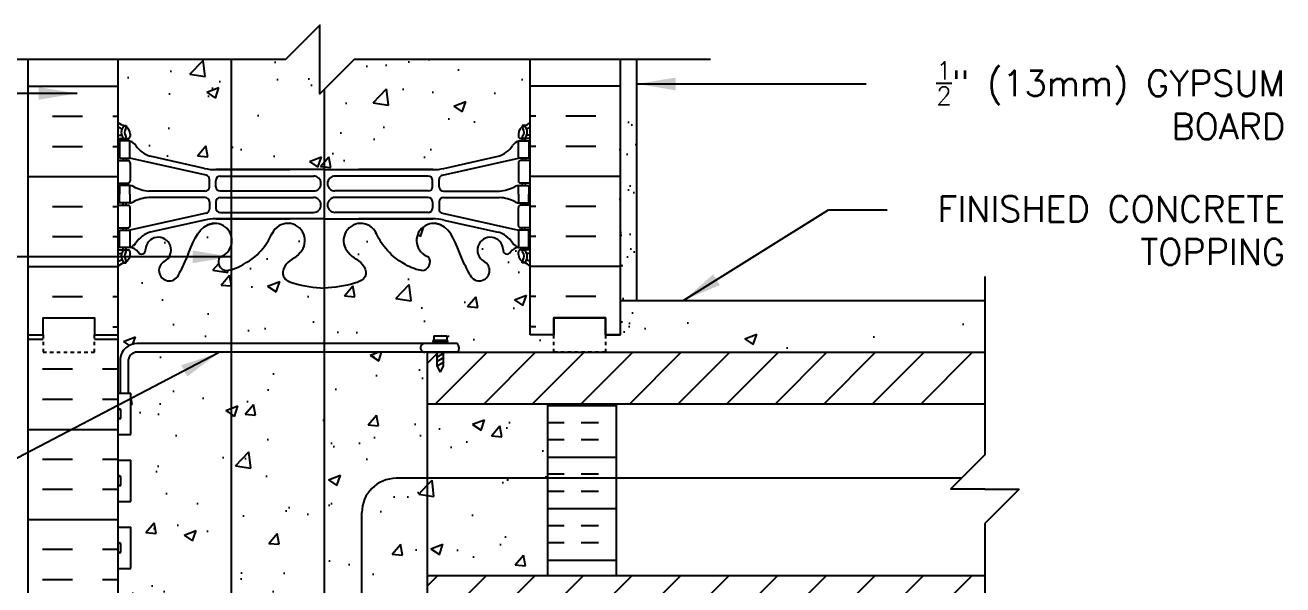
# Model space of a CAD drawing. Header units: inches. Extents: x 253 to 308.2, y 82.2 to 149.8.
# Drawn here: x 271.49 to 308.12, y 133.54 to 149.83 of the extents above; entities that cross this region are included whole.
import ezdxf

# ---------------------------------------------------------------- set-up
doc = ezdxf.new("R2010")
doc.units = ezdxf.units.IN
doc.header["$LTSCALE"] = 0.5
doc.header["$MEASUREMENT"] = 0
doc.linetypes.add('DASHED2', pattern=[0.375, 0.25, -0.125])
for name, color, linetype in [('HATCH', 12, 'Continuous'), ('line25', 2, 'Continuous'), ('LINE3', 3, 'Continuous'), ('LINE50', 5, 'Continuous'), ('LINE9', 9, 'Continuous'), ('TEXT', 4, 'Continuous'), ('Web_Edge', 9, 'Continuous')]:
    doc.layers.add(name, color=color, linetype=linetype)
doc.styles.add('DIM', font='romans.shx', dxfattribs={"width": 0.7})
doc.styles.add('ROMANS', font='romans.shx', dxfattribs={"height": 0.75})
doc.dimstyles.new('ext_12', dxfattribs={"dimscale": 12, "dimtxt": 0.09375, "dimasz": 0.09375, "dimexe": 0.09375, "dimexo": 0.0625, "dimgap": 0.0625, "dimtad": 1, "dimdec": 1, "dimzin": 3, "dimdsep": 46, "dimlunit": 4, "dimtxsty": 'DIM', "dimcen": 0.09, "dimdle": 0.09375, "dimclrt": 4, "dimadec": 0, "dimazin": 0, "dimtfac": 1, "dimtdec": 1, "dimtmove": 2, "dimatfit": 3, "dimfxl": 1, "dimfrac": 2, "dimtolj": 1, "dimtzin": 0, "dimarcsym": 0})
pattern_1 = [(50, (0, 0), (3.5863, -0.31376), [0.375, -4.125]), (355, (0, 0), (-0.693757, 3.76096), [0.3, -3.3]), (100.4514, (0.299, -0.026), (2.892544, 3.4472), [0.3187, -3.50571]), (46.1842, (0, 1), (5.336207, -0.827596), [0.5625, -6.1875]), (96.6356, (0.4447, 0.931), (4.67331, 4.87059), [0.47805, -5.25857]), (351.1842, (0, 1), (4.67331, 4.87059), [0.45, -4.95]), (21, (0.5, 0.75), (2.984535, -2.013094), [0.375, -4.125]), (326, (0.5, 0.75), (1.216577, 3.62575), [0.3, -3.3]), (71.4514, (0.7487, 0.5822), (4.201112, 1.612656), [0.3187, -3.50571]), (37.5, (0, 0), (0.0607993, 1.6644693), [0, -3.26, 0, -3.35, 0, -3.3125]), (7.5, (0, 0), (1.315348, 1.972059), [0, -1.91, 0, -3.185, 0, -1.2625]), (327.5, (-1.115, 0), (2.669112, -0.1127744), [0, -1.25, 0, -3.9, 0, -5.175]), (317.5, (-1.615, 0), (2.915931, 0.500525), [0, -1.625, 0, -2.59, 0, -3.675])]

msp = doc.modelspace()

# ---------------------------------------------------------------- hatches: boundary and pattern name
at = {"layer": 'HATCH'}
h = msp.add_hatch(dxfattribs=at)
h.set_pattern_fill('AR-CONC', color=256, scale=0.5)
h.set_pattern_definition(pattern_1)
h.paths.add_polyline_path([(285.967, 146.861), (285.967, 146.903), (286.057, 146.903, 0.088416), (286.203, 147), (286.203, 148.825), (281.073, 148.825), (280.073, 147.825), (280.073, 149.825), (279.073, 148.825), (274.203, 148.825), (274.203, 147, 0.088416), (274.349, 146.903), (274.439, 146.903), (274.439, 146.861, -0.249069), (274.549, 146.654), (274.549, 146.587, -0.414214), (274.487, 146.524), (274.439, 146.524), (274.439, 146.454), (274.544, 146.454, -0.168672), (274.73, 146.304, 0.17445), (275.137, 146.009), (276.718, 145.656, 0.054974), (277.045, 145.62), (280.203, 145.62), (283.361, 145.62, 0.054974), (283.688, 145.656), (285.269, 146.009, 0.17445), (285.676, 146.304, -0.168672), (285.862, 146.454), (285.967, 146.454), (285.967, 146.524), (285.92, 146.524, -0.414214), (285.857, 146.587), (285.857, 146.654, -0.249069)])
h.paths.add_polyline_path([(286.703, 138.808), (283.203, 138.808), (283.203, 137.308), (283.203, 133.808), (286.703, 133.808)])
h = msp.add_hatch(dxfattribs=at)
h.set_pattern_fill('AR-SAND', color=256, scale=0.5, style=0)
h.set_pattern_definition([(37.5, (182.0044, -23.1193), (-0.0314967, 0.963412), [0, -0.76, 0, -0.85, 0, -0.8125]), (7.5, (182.0044, -23.1193), (0.884888, 1.411073), [0, -0.41, 0, -0.685, 0, -0.2625]), (327.5, (181.3894, -23.1193), (1.557071, 0.0028295), [0, -0.25, 0, -0.9, 0, -1.175]), (317.5, (181.3894, -23.1193), (1.503063, 0.438838), [0, -0.125, 0, -0.59, 0, -0.675])])
h.paths.add_polyline_path([(288.808, 140.308), (289.308, 140.308), (289.308, 147.282), (288.808, 147.282)])
h = msp.add_hatch(dxfattribs=at)
h.set_pattern_fill('AR-CONC', color=256, scale=0.5)
h.set_pattern_definition(pattern_1)
edge = h.paths.add_edge_path()
edge.add_arc((285.857, 142.447), 0.5, 46.2109, 66.4218)
edge.add_line((286.057, 142.905), (285.967, 142.905))
edge.add_line((285.967, 142.905), (285.967, 142.947))
edge.add_arc((286.107, 143.154), 0.25, 180, 235.9442, ccw=False)
edge.add_line((285.857, 143.154), (285.857, 143.222))
edge.add_arc((285.92, 143.222), 0.0625, 90, 180, ccw=False)
edge.add_line((285.92, 143.284), (285.967, 143.284))
edge.add_line((285.967, 143.284), (285.967, 143.354))
edge.add_line((285.967, 143.354), (285.862, 143.354))
edge.add_arc((285.9, 143.004), 0.352, 96.1291, 141.5331)
edge.add_arc((285.522, 143.273), 0.113, 167.8156, 334.0569, ccw=False)
edge.add_arc((285.037, 143.278), 0.375, 2.9237, 239.8675)
edge.add_arc((284.717, 142.684), 0.3, -152.403, 63.9425, ccw=False)
edge.add_spline(control_points=[(284.451, 142.545), (284.365, 142.712), (284.112, 143.202), (283.918, 143.883), (283.592, 144.013)], knot_values=[0, 0, 0, 0, 0.579211, 1.703896, 1.703896, 1.703896, 1.703896], degree=3, periodic=0)
edge.add_spline(control_points=[(283.592, 144.013), (283.543, 144.033), (283.488, 144.045), (283.432, 144.054)], knot_values=[1.703896, 1.703896, 1.703896, 1.703896, 1.875321, 1.875321, 1.875321, 1.875321], degree=3, periodic=0)
edge.add_arc((283.391, 143.556), 0.5, 85.2926, 251.7937)
edge.add_arc((283.044, 142.931), 0.242, -90, 38.2327, ccw=False)
edge.add_spline(control_points=[(283.044, 142.689), (282.923, 142.687), (282.104, 143.038), (281.859, 143.485), (281.719, 143.765)], knot_values=[0.038125, 0.038125, 0.038125, 0.038125, 0.320663, 1.237398, 1.237398, 1.237398, 1.237398], degree=3, periodic=0)
edge.add_arc((281.266, 143.556), 0.5, 24.819, 224.1875)
edge.add_spline(control_points=[(280.907, 143.207), (281.015, 143.044), (281.375, 142.953), (281.451, 142.458), (280.903, 142.222), (280.499, 142.194), (280.203, 142.173)], knot_values=[0.229407, 0.229407, 0.229407, 0.229407, 0.844432, 1.128849, 1.464331, 2.389004, 2.389004, 2.389004, 2.389004], degree=3, periodic=0)
edge.add_spline(control_points=[(280.203, 142.173), (279.907, 142.194), (279.503, 142.222), (278.955, 142.458), (279.032, 142.953), (279.391, 143.044), (279.499, 143.207)], knot_values=[0.229407, 0.229407, 0.229407, 0.229407, 1.15408, 1.489562, 1.773979, 2.389004, 2.389004, 2.389004, 2.389004], degree=3, periodic=0)
edge.add_arc((279.141, 143.556), 0.5, 315.8125, 515.181)
edge.add_spline(control_points=[(278.687, 143.765), (278.547, 143.485), (278.302, 143.038), (277.483, 142.687), (277.362, 142.689)], knot_values=[0.038125, 0.038125, 0.038125, 0.038125, 0.95486, 1.237398, 1.237398, 1.237398, 1.237398], degree=3, periodic=0)
edge.add_arc((277.362, 142.931), 0.242, 141.7673, 270, ccw=False)
edge.add_arc((277.016, 143.556), 0.5, 288.2063, 454.7074)
edge.add_spline(control_points=[(276.975, 144.054), (276.918, 144.045), (276.864, 144.033), (276.814, 144.013)], knot_values=[1.703896, 1.703896, 1.703896, 1.703896, 1.875321, 1.875321, 1.875321, 1.875321], degree=3, periodic=0)
edge.add_spline(control_points=[(276.814, 144.013), (276.488, 143.883), (276.294, 143.202), (276.041, 142.712), (275.955, 142.545)], knot_values=[0, 0, 0, 0, 1.124685, 1.703896, 1.703896, 1.703896, 1.703896], degree=3, periodic=0)
edge.add_arc((275.689, 142.684), 0.3, 116.0575, 333.0283, ccw=False)
edge.add_arc((275.369, 143.278), 0.375, 300.1325, 537.0763)
edge.add_arc((274.884, 143.273), 0.113, -154.0569, 12.1844, ccw=False)
edge.add_arc((274.507, 143.004), 0.352, 38.4669, 83.8709)
edge.add_line((274.544, 143.354), (274.439, 143.354))
edge.add_line((274.439, 143.354), (274.439, 143.284))
edge.add_line((274.439, 143.284), (274.487, 143.284))
edge.add_arc((274.487, 143.222), 0.0625, 0, 90, ccw=False)
edge.add_line((274.549, 143.222), (274.549, 143.154))
edge.add_arc((274.299, 143.154), 0.25, 304.0558, 360, ccw=False)
edge.add_line((274.439, 142.947), (274.439, 142.905))
edge.add_line((274.439, 142.905), (274.349, 142.905))
edge.add_arc((274.549, 142.447), 0.5, 113.5782, 133.7891)
edge.add_line((274.203, 142.808), (274.203, 140.808))
edge.add_line((274.203, 140.808), (274.203, 139.113))
edge.add_line((274.203, 139.113), (274.255, 139.113))
edge.add_line((274.255, 139.113), (274.255, 140.115))
edge.add_arc((274.751, 140.059), 0.499, 90.4562, 173.5797, ccw=False)
edge.add_line((274.747, 140.558), (283.491, 140.558))
edge.add_line((283.491, 140.558), (283.491, 140.598))
edge.add_line((283.491, 140.598), (283.397, 140.598))
edge.add_arc((283.397, 140.629), 0.0312, 90, 270, ccw=False)
edge.add_line((283.397, 140.66), (283.397, 140.785))
edge.add_line((283.397, 140.785), (283.772, 140.785))
edge.add_line((283.772, 140.785), (283.772, 140.66))
edge.add_arc((283.772, 140.629), 0.0312, -90, 90, ccw=False)
edge.add_line((283.772, 140.598), (283.678, 140.598))
edge.add_line((283.678, 140.598), (283.678, 140.558))
edge.add_line((283.678, 140.558), (284.081, 140.558))
edge.add_arc((283.944, 140.432), 0.186, -41.8195, 42.6425, ccw=False)
edge.add_line((284.083, 140.308), (286.891, 140.308))
edge.add_line((286.891, 140.308), (286.891, 140.808))
edge.add_line((286.891, 140.808), (286.203, 140.808))
edge.add_line((286.203, 140.808), (286.203, 142.808))
h = msp.add_hatch(dxfattribs=at)
h.set_pattern_fill('AR-CONC', color=256, scale=0.5, style=0)
h.set_pattern_definition([(50, (193.0784, -100.1675), (3.5863, -0.31376), [0.375, -4.125]), (355, (193.0784, -100.1675), (-0.693757, 3.76096), [0.3, -3.3]), (100.4514, (193.3773, -100.1937), (2.892547, 3.447198), [0.3187, -3.50571]), (46.1842, (193.0784, -99.1675), (5.336205, -0.827595), [0.5625, -6.1875]), (96.6356, (193.523, -99.2365), (4.67331, 4.87059), [0.47805, -5.25856]), (351.1842, (193.0784, -99.1675), (4.67331, 4.87059), [0.45, -4.95]), (21, (193.5784, -99.4175), (2.984535, -2.013094), [0.375, -4.125]), (326, (193.5784, -99.4175), (1.216577, 3.62575), [0.3, -3.3]), (71.4514, (193.827, -99.5853), (4.201113, 1.612652), [0.3187, -3.50571]), (37.5, (193.0784, -100.1675), (0.060799, 1.664469), [0, -3.26, 0, -3.35, 0, -3.3125]), (7.5, (193.0784, -100.1675), (1.315348, 1.972059), [0, -1.91, 0, -3.185, 0, -1.2625]), (327.5, (191.9634, -100.1675), (2.669112, -0.1127744), [0, -1.25, 0, -3.9, 0, -5.175]), (317.5, (191.4634, -100.1675), (2.91593, 0.500525), [0, -1.625, 0, -2.59, 0, -3.675])])
h.paths.add_polyline_path([(288.828, 141.308), (288.828, 140.308), (299.437, 140.308), (299.437, 141.308)])
h = msp.add_hatch(dxfattribs=at)
h.set_pattern_fill('INSUL', color=256, scale=7, angle=180, style=0)
h.set_pattern_definition([(180, (281.6202, 122.3078), (-3e-16, -2.625), []), (180, (281.6202, 121.4328), (-3e-16, -2.625), [0.875, -0.875]), (180, (281.6202, 120.5578), (-3e-16, -2.625), [0.875, -0.875])])
h.paths.add_polyline_path([(271.578, 122.808), (272.016, 122.808), (272.016, 123.308), (273.516, 123.308), (273.516, 122.808), (274.203, 122.808), (274.203, 140.808), (273.953, 140.808), (273.516, 140.808), (273.516, 140.308), (272.016, 140.308), (272.016, 140.808), (271.578, 140.808)])
h = msp.add_hatch(dxfattribs=at)
h.set_pattern_fill('AR-CONC', color=256, scale=0.5)
h.set_pattern_definition(pattern_1)
h.paths.add_polyline_path([(283.203, 140.308), (274.749, 140.308, 0.366745), (274.505, 140.097), (274.505, 139.113), (274.568, 139.113), (274.568, 137.913), (274.203, 137.913), (274.203, 137.163), (274.568, 137.163), (274.568, 135.963), (274.203, 135.963), (274.203, 135.213), (274.568, 135.213), (274.568, 134.013), (274.203, 134.013), (274.203, 133.263), (274.568, 133.263), (274.568, 132.183), (274.364, 132.149, -0.244698), (274.546, 132.055, -0.520567), (274.786, 132.055, -0.520567), (275.083, 132.055, -0.520567), (275.239, 132.055, -0.520567), (275.494, 132.055, -0.520567), (275.75, 132.055, -0.520567), (275.948, 132.055, -0.520567), (276.339, 132.055, -0.520567), (276.531, 132.055, -0.53692), (276.838, 132.058, -0.53692), (277.144, 132.055, -0.520567), (277.337, 132.055, -0.520567), (277.728, 132.055, -0.520567), (277.926, 132.055, -0.520567), (278.181, 132.055, -0.520567), (278.437, 132.055, -0.520567), (278.593, 132.055, -0.399573), (278.838, 132.104, -0.399573), (279.083, 132.055, -0.520567), (279.239, 132.055, -0.520567), (279.494, 132.055, -0.520567), (279.75, 132.055, -0.520567), (279.948, 132.055, -0.520567), (280.339, 132.055, -0.520567), (280.531, 132.055, -0.53692), (280.838, 132.058, -0.53692), (281.144, 132.055, -0.520567), (281.337, 132.055, -0.520567), (281.728, 132.055, -0.520567), (281.926, 132.055, -0.520567), (282.181, 132.055, -0.520567), (282.437, 132.055, -0.520567), (282.593, 132.055, -0.399573), (282.838, 132.104, -0.399573), (283.083, 132.055, -0.369172), (283.203, 132.086), (283.203, 132.308), (283.203, 137.308)])
edge = h.paths.add_edge_path()
edge.add_spline(control_points=[(278.696, 107.784), (278.556, 107.501), (278.362, 107.131), (277.777, 106.826), (277.746, 106.81)], knot_values=[0.269029, 0.269029, 0.269029, 0.269029, 1.206485, 1.258119, 1.258119, 1.258119, 1.258119], degree=3, periodic=0)
edge.add_line((277.746, 106.81), (279.051, 106.81))
edge.add_spline(control_points=[(279.051, 106.81), (279.1, 106.889), (279.173, 106.945), (279.249, 106.997)], knot_values=[0.559734, 0.559734, 0.559734, 0.559734, 0.825899, 0.825899, 0.825899, 0.825899], degree=3, periodic=0)
edge.add_line((279.249, 106.997), (279.591, 107.338))
edge.add_arc((279.141, 107.556), 0.5, 334.2283, 514.8293)
edge = h.paths.add_edge_path()
edge.add_spline(control_points=[(276.814, 108.013), (276.488, 107.883), (276.329, 107.323), (276.129, 106.893), (276.089, 106.81)], knot_values=[0.303943, 0.303943, 0.303943, 0.303943, 1.428628, 1.703896, 1.703896, 1.703896, 1.703896], degree=3, periodic=0)
edge.add_line((276.089, 106.81), (277.152, 106.81))
edge.add_arc((277.362, 106.931), 0.242, 141.7673, 209.831, ccw=False)
edge.add_arc((277.016, 107.556), 0.5, 288.2063, 454.7074)
edge.add_spline(control_points=[(276.975, 108.054), (276.918, 108.045), (276.864, 108.033), (276.814, 108.013)], knot_values=[1.703896, 1.703896, 1.703896, 1.703896, 1.875321, 1.875321, 1.875321, 1.875321], degree=3, periodic=0)
h.paths.add_polyline_path([(275.557, 106.953, 1.679912), (274.995, 107.297, -0.886605), (274.782, 107.223, 0.200746), (274.544, 107.354), (274.439, 107.354), (274.439, 107.284), (274.487, 107.284, -0.414214), (274.549, 107.222), (274.549, 107.154, -0.249069), (274.439, 106.947), (274.439, 106.905), (274.349, 106.905, 0.086516), (274.206, 106.81), (275.417, 106.81, -0.171708)])
edge = h.paths.add_edge_path()
edge.add_spline(control_points=[(282.66, 106.81), (282.629, 106.826), (282.045, 107.131), (281.851, 107.501), (281.71, 107.784)], knot_values=[0.269029, 0.269029, 0.269029, 0.269029, 0.320663, 1.258119, 1.258119, 1.258119, 1.258119], degree=3, periodic=0)
edge.add_arc((281.266, 107.556), 0.5, 28.1656, 224.1875)
edge.add_spline(control_points=[(280.907, 107.207), (281.011, 107.049), (281.246, 106.986), (281.355, 106.81)], knot_values=[0.229407, 0.229407, 0.229407, 0.229407, 0.825899, 0.825899, 0.825899, 0.825899], degree=3, periodic=0)
edge.add_line((281.355, 106.81), (282.66, 106.81))
edge = h.paths.add_edge_path()
edge.add_spline(control_points=[(284.317, 106.81), (284.277, 106.893), (284.078, 107.323), (283.918, 107.883), (283.592, 108.013)], knot_values=[0.303943, 0.303943, 0.303943, 0.303943, 0.579211, 1.703896, 1.703896, 1.703896, 1.703896], degree=3, periodic=0)
edge.add_spline(control_points=[(283.592, 108.013), (283.543, 108.033), (283.488, 108.045), (283.432, 108.054)], knot_values=[1.703896, 1.703896, 1.703896, 1.703896, 1.875321, 1.875321, 1.875321, 1.875321], degree=3, periodic=0)
edge.add_arc((283.391, 107.556), 0.5, 85.2926, 251.7937)
edge.add_arc((283.044, 106.931), 0.242, -29.831, 38.2327, ccw=False)
edge.add_line((283.254, 106.81), (284.317, 106.81))
h.paths.add_polyline_path([(285.412, 107.297, 1.679912), (284.849, 106.953, -0.171708), (284.989, 106.81), (286.2, 106.81, 0.086516), (286.057, 106.905), (285.967, 106.905), (285.967, 106.947, -0.249069), (285.857, 107.154), (285.857, 107.222, -0.414214), (285.92, 107.284), (285.967, 107.284), (285.967, 107.354), (285.862, 107.354, 0.200746), (285.624, 107.223, -0.886605)])
edge = h.paths.add_edge_path()
edge.add_spline(control_points=[(280.444, 106.191), (280.363, 106.184), (280.283, 106.178), (280.203, 106.173)], knot_values=[2.13885, 2.13885, 2.13885, 2.13885, 2.389004, 2.389004, 2.389004, 2.389004], degree=3, periodic=0)
edge.add_spline(control_points=[(280.203, 106.173), (280.156, 106.176), (280.11, 106.179), (280.063, 106.183)], knot_values=[2.243479, 2.243479, 2.243479, 2.243479, 2.389004, 2.389004, 2.389004, 2.389004], degree=3, periodic=0)
edge.add_line((280.063, 106.183), (280.063, 105.81))
edge.add_line((280.063, 105.81), (280.444, 106.191))
h = msp.add_hatch(dxfattribs=at)
h.set_pattern_fill('ANSI31', color=256, scale=8, style=0)
h.set_pattern_definition([(45, (193.1861, -20.746), (-0.707107, 0.707107), [])])
edge = h.paths.add_edge_path()
edge.add_line((298.937, 138.808), (299.437, 139.308))
edge.add_line((299.437, 139.308), (299.437, 140.308))
edge.add_line((299.437, 140.308), (288.07, 140.308))
edge.add_arc((287.917, 140.414), 0.186, 318.1805, 325.0817, ccw=False)
edge.add_line((288.056, 140.29), (287.692, 140.29))
edge.add_line((287.692, 140.29), (287.651, 140.267))
edge.add_line((287.651, 140.267), (287.641, 140.308))
edge.add_line((287.641, 140.308), (287.558, 140.308))
edge.add_line((287.558, 140.308), (287.492, 140.308))
edge.add_line((287.492, 140.308), (287.464, 140.29))
edge.add_line((287.464, 140.29), (287.103, 140.29))
edge.add_arc((287.102, 140.415), 0.125, 269.3947, 270.6053, ccw=False)
edge.add_line((287.101, 140.29), (283.203, 140.29))
edge.add_line((283.203, 140.29), (283.203, 138.808))
edge.add_line((283.203, 138.808), (298.937, 138.808))
h = msp.add_hatch(dxfattribs=at)
h.set_pattern_fill('INSUL', color=256, scale=4, angle=180, style=0)
h.set_pattern_definition([(180, (193.186, -18.746), (-2e-16, -1.5), []), (180, (193.186, -19.246), (-2e-16, -1.5), [0.5, -0.5]), (180, (193.186, -19.746), (-2e-16, -1.5), [0.5, -0.5])])
h.paths.add_polyline_path([(288.703, 138.428), (286.703, 138.428), (286.703, 133.808), (288.703, 133.808)])
h.paths.add_polyline_path([(288.703, 138.808), (286.703, 138.808), (286.703, 138.428), (288.703, 138.428)])
h = msp.add_hatch(dxfattribs=at)
h.set_pattern_fill('ANSI31', color=256, scale=8, style=0)
h.set_pattern_definition([(45, (193.1861, -18.746), (-0.707107, 0.707107), [])])
h.paths.add_polyline_path([(299.437, 133.808), (283.203, 133.808), (283.203, 132.308), (299.437, 132.308)])

# ---------------------------------------------------------------- linework, layer by layer
for p, q in [((271.578, 148.048), (274.203, 148.048)), ((288.828, 148.048), (286.203, 148.048)), ((272.292, 147.173), (273.167, 147.173)), ((274.042, 147.173), (274.203, 147.173)), ((274.042, 147.173), (274.203, 147.173)), ((286.365, 147.173), (286.203, 147.173)), ((286.365, 147.173), (286.203, 147.173)), ((288.115, 147.173), (287.24, 147.173)), ((272.292, 146.298), (273.167, 146.298)), ((274.042, 146.298), (274.203, 146.298)), ((274.042, 146.298), (274.203, 146.298)), ((286.365, 146.298), (286.203, 146.298)), ((286.365, 146.298), (286.203, 146.298)), ((288.115, 146.298), (287.24, 146.298)), ((271.578, 145.423), (274.203, 145.423)), ((288.828, 145.423), (286.203, 145.423)), ((272.292, 144.548), (273.167, 144.548)), ((274.042, 144.548), (274.203, 144.548)), ((274.042, 144.548), (274.203, 144.548)), ((286.365, 144.548), (286.203, 144.548)), ((286.365, 144.548), (286.203, 144.548)), ((288.115, 144.548), (287.24, 144.548)), ((272.292, 143.673), (273.167, 143.673)), ((274.042, 143.673), (274.203, 143.673)), ((274.042, 143.673), (274.203, 143.673)), ((286.365, 143.673), (286.203, 143.673)), ((286.365, 143.673), (286.203, 143.673)), ((288.115, 143.673), (287.24, 143.673)), ((271.578, 142.798), (274.203, 142.798)), ((288.828, 142.798), (286.203, 142.798)), ((272.292, 141.923), (273.167, 141.923)), ((274.042, 141.923), (274.203, 141.923)), ((274.042, 141.923), (274.203, 141.923)), ((286.365, 141.923), (286.203, 141.923)), ((286.365, 141.923), (286.203, 141.923)), ((288.115, 141.923), (287.24, 141.923)), ((274.042, 141.048), (274.203, 141.048)), ((286.365, 141.048), (286.203, 141.048))]:
    msp.add_line(p, q, dxfattribs=at)
at = {"layer": 'line25'}
for p, q in [((274.203, 140.808), (274.203, 148.825)), ((286.203, 140.808), (286.203, 148.825)), ((274.203, 122.808), (274.203, 140.808)), ((283.203, 140.308), (299.437, 140.308)), ((288.808, 140.308), (299.437, 140.308)), ((274.203, 139.113), (274.568, 139.113)), ((274.568, 137.913), (274.568, 139.113)), ((274.203, 138.403), (274.203, 138.623)), ((274.203, 138.568), (274.203, 138.568)), ((274.203, 138.458), (274.203, 138.458)), ((274.243, 138.663), (274.243, 138.663)), ((274.283, 138.403), (274.283, 138.623)), ((274.243, 138.363), (274.243, 138.363)), ((274.203, 137.913), (274.568, 137.913)), ((274.203, 137.163), (274.568, 137.163)), ((274.568, 135.963), (274.568, 137.163)), ((274.203, 136.453), (274.203, 136.673)), ((274.243, 136.713), (274.243, 136.713)), ((274.283, 136.453), (274.283, 136.673)), ((274.203, 136.618), (274.203, 136.618)), ((274.203, 136.508), (274.203, 136.508)), ((274.243, 136.413), (274.243, 136.413)), ((274.203, 135.963), (274.568, 135.963)), ((274.203, 135.213), (274.568, 135.213)), ((274.568, 134.013), (274.568, 135.213)), ((274.203, 134.503), (274.203, 134.723)), ((274.203, 134.668), (274.203, 134.668)), ((274.203, 134.558), (274.203, 134.558)), ((274.243, 134.763), (274.243, 134.763)), ((274.243, 134.463), (274.243, 134.463)), ((274.283, 134.503), (274.283, 134.723)), ((274.203, 134.013), (274.568, 134.013))]:
    msp.add_line(p, q, dxfattribs=at)
msp.add_lwpolyline([(283.203, 140.308), (283.203, 137.308), (283.203, 132.308)], dxfattribs=at)
for centre, start, end in [((274.243, 138.623), 90, 180), ((274.243, 138.623), 360, 90), ((274.243, 138.403), 180, 270), ((274.243, 138.403), 270, 0), ((274.243, 136.673), 90, 180), ((274.243, 136.673), 360, 90), ((274.243, 136.453), 180, 270), ((274.243, 136.453), 270, 0), ((274.243, 134.723), 90, 180), ((274.243, 134.503), 180, 270), ((274.243, 134.723), 360, 90), ((274.243, 134.503), 270, 0)]:
    msp.add_arc(centre, 0.04, start, end, dxfattribs=at)
at = {"layer": 'LINE3'}
for p, q in [((277.492, 148.811), (277.492, 111.309)), ((280.203, 147.956), (280.203, 132.106)), ((298.755, 136.636), (282.298, 136.636)), ((281.298, 122.57), (281.298, 135.636))]:
    msp.add_line(p, q, dxfattribs=at)
msp.add_arc((282.298, 135.636), 1, 90, 180, dxfattribs=at)
at = {"layer": 'LINE50'}
for p, q in [((271.578, 140.823), (271.578, 148.825)), ((288.828, 140.808), (288.828, 148.825)), ((288.391, 141.308), (286.891, 141.308)), ((286.891, 141.308), (286.891, 140.808)), ((288.391, 140.808), (288.391, 141.308)), ((283.612, 140.808), (283.612, 140.808)), ((286.891, 140.808), (286.203, 140.808)), ((288.828, 140.808), (288.391, 140.808))]:
    msp.add_line(p, q, dxfattribs=at)
for points in [[(272.016, 122.808), (271.578, 122.808), (271.578, 140.808), (272.016, 140.808), (272.016, 141.308), (273.516, 141.308), (273.516, 140.808), (273.953, 140.808), (274.203, 140.808)], [(271.578, 140.808), (272.016, 140.808), (272.016, 141.308), (273.516, 141.308), (273.516, 140.808), (274.203, 140.808)], [(286.891, 140.808), (286.891, 141.308), (288.391, 141.308), (288.391, 140.808), (288.828, 140.808)]]:
    msp.add_lwpolyline(points, dxfattribs=at)
at = {"layer": 'LINE9'}
for p, q in [((289.307, 141.808), (289.308, 148.811)), ((299.437, 142.513), (299.437, 137.319)), ((288.827, 141.808), (299.437, 141.808)), ((283.397, 140.785), (283.397, 140.66)), ((283.397, 140.785), (283.772, 140.785)), ((283.397, 140.66), (283.772, 140.66)), ((283.772, 140.785), (283.772, 140.66)), ((284.081, 140.558), (274.747, 140.558)), ((284.083, 140.308), (274.749, 140.308)), ((283.397, 140.598), (283.772, 140.598)), ((283.397, 140.598), (283.772, 140.598)), ((283.477, 140.293), (283.503, 140.308)), ((283.477, 140.16), (283.695, 140.286)), ((283.491, 140.558), (283.491, 140.598)), ((283.491, 139.91), (283.491, 140.308)), ((283.678, 140.558), (283.678, 140.598)), ((283.678, 139.91), (283.678, 140.308)), ((274.255, 140.115), (274.255, 139.113)), ((274.505, 139.113), (274.505, 140.097)), ((283.477, 140.035), (283.695, 140.161)), ((283.477, 139.902), (283.695, 140.028)), ((283.584, 139.723), (283.491, 139.91)), ((283.584, 139.723), (283.678, 139.91)), ((283.203, 138.808), (299.437, 138.808)), ((286.703, 138.808), (286.703, 133.808)), ((288.703, 138.808), (288.703, 133.808)), ((299.437, 137.319), (298.437, 136.319)), ((299.437, 137.319), (299.437, 137.319)), ((299.437, 136.319), (298.437, 136.319)), ((299.437, 136.319), (300.437, 136.319)), ((300.437, 136.319), (299.437, 135.319)), ((299.437, 135.319), (299.437, 131.711)), ((283.203, 133.808), (299.437, 133.808))]:
    msp.add_line(p, q, dxfattribs=at)
msp.add_lwpolyline([(291.452, 148.825), (281.073, 148.825), (280.073, 147.825), (280.073, 149.825), (279.073, 148.825), (268.693, 148.825)], dxfattribs=at)
at = {"layer": 'LINE9', "linetype": 'DASHED2', "ltscale": 0.15}
for points in [[(272.016, 140.808), (272.016, 140.808), (272.016, 140.308), (273.516, 140.308), (273.516, 140.808), (273.516, 140.808)], [(288.391, 140.808), (288.391, 140.808), (288.391, 140.308), (286.891, 140.308), (286.891, 140.808)]]:
    msp.add_lwpolyline(points, dxfattribs=at)
at = {"layer": 'LINE9'}
for centre, radius, start, end in [((283.397, 140.629), 0.0312, 90, 270), ((283.772, 140.629), 0.0312, 270, 90), ((274.751, 140.059), 0.499, 89.3543, 173.5797), ((274.751, 140.059), 0.249, 89.3543, 171.2068), ((283.129, 140.433), 0.125, 89.3947, 270.6053), ((283.944, 140.432), 0.186, 318.1805, 42.6425)]:
    msp.add_arc(centre, radius, start, end, dxfattribs=at)
at = {"layer": 'Web_Edge'}
for p, q in [((274.349, 146.903), (274.439, 146.903)), ((274.439, 146.903), (274.439, 146.861)), ((286.057, 146.903), (285.967, 146.903)), ((285.967, 146.903), (285.967, 146.861)), ((274.203, 146.624), (274.281, 146.624)), ((274.203, 146.524), (274.487, 146.524)), ((274.349, 146.524), (274.349, 146.454)), ((274.439, 146.524), (274.439, 146.454)), ((274.549, 146.654), (274.549, 146.587)), ((285.857, 146.654), (285.857, 146.587)), ((286.203, 146.524), (285.92, 146.524)), ((285.967, 146.524), (285.967, 146.454)), ((286.057, 146.524), (286.057, 146.454)), ((286.203, 146.624), (286.125, 146.624)), ((274.203, 145.884), (274.487, 145.884)), ((274.349, 145.954), (274.349, 145.884)), ((274.439, 145.954), (274.439, 145.884)), ((276.762, 145.457), (274.544, 145.954)), ((274.549, 145.822), (274.549, 145.287)), ((276.718, 145.656), (275.137, 146.009)), ((283.645, 145.457), (285.862, 145.954)), ((283.688, 145.656), (285.269, 146.009)), ((285.857, 145.822), (285.857, 145.287)), ((286.203, 145.884), (285.92, 145.884)), ((285.967, 145.954), (285.967, 145.884)), ((286.057, 145.954), (286.057, 145.884)), ((277.045, 145.62), (279.203, 145.62)), ((280.203, 145.62), (277.045, 145.62)), ((277.172, 145.433), (279.891, 145.433)), ((280.203, 145.62), (283.361, 145.62)), ((283.234, 145.433), (280.515, 145.433)), ((283.361, 145.62), (281.203, 145.62)), ((274.203, 145.224), (274.487, 145.224)), ((274.349, 145.224), (274.349, 145.154)), ((274.439, 145.224), (274.439, 145.154)), ((276.859, 145.123), (276.859, 145.335)), ((277.047, 145.124), (277.047, 145.308)), ((283.359, 145.124), (283.359, 145.308)), ((283.547, 145.123), (283.547, 145.335)), ((286.203, 145.224), (285.92, 145.224)), ((285.967, 145.224), (285.967, 145.154)), ((286.057, 145.224), (286.057, 145.154)), ((276.734, 144.998), (275.097, 144.998)), ((276.734, 144.81), (275.097, 144.81)), ((276.859, 144.685), (276.859, 144.473)), ((277.047, 144.684), (277.047, 144.5)), ((277.172, 144.999), (279.891, 144.999)), ((277.172, 144.809), (279.891, 144.809)), ((283.234, 144.999), (280.515, 144.999)), ((283.234, 144.809), (280.515, 144.809)), ((283.359, 144.684), (283.359, 144.5)), ((283.547, 144.685), (283.547, 144.473)), ((283.672, 144.998), (285.309, 144.998)), ((283.672, 144.81), (285.309, 144.81)), ((274.203, 144.584), (274.487, 144.584)), ((274.349, 144.584), (274.349, 144.654)), ((274.439, 144.584), (274.439, 144.654)), ((276.762, 144.351), (274.544, 143.854)), ((274.549, 143.987), (274.549, 144.522)), ((277.172, 144.375), (279.891, 144.375)), ((283.234, 144.375), (280.515, 144.375)), ((283.645, 144.351), (285.862, 143.854)), ((285.857, 143.987), (285.857, 144.522)), ((286.203, 144.584), (285.92, 144.584)), ((285.967, 144.584), (285.967, 144.654)), ((286.057, 144.584), (286.057, 144.654)), ((276.718, 144.152), (275.137, 143.799)), ((277.045, 144.188), (279.203, 144.188)), ((280.203, 144.188), (277.045, 144.188)), ((280.203, 144.188), (283.361, 144.188)), ((283.361, 144.188), (281.203, 144.188)), ((283.688, 144.152), (285.269, 143.799)), ((274.203, 143.924), (274.487, 143.924)), ((274.349, 143.854), (274.349, 143.924)), ((274.439, 143.854), (274.439, 143.924)), ((286.203, 143.924), (285.92, 143.924)), ((285.967, 143.854), (285.967, 143.924)), ((286.057, 143.854), (286.057, 143.924)), ((274.203, 143.284), (274.487, 143.284)), ((274.349, 143.284), (274.349, 143.354)), ((274.439, 143.284), (274.439, 143.354)), ((274.549, 143.154), (274.549, 143.222)), ((285.857, 143.154), (285.857, 143.222)), ((286.203, 143.284), (285.92, 143.284)), ((285.967, 143.284), (285.967, 143.354)), ((286.057, 143.284), (286.057, 143.354)), ((274.203, 143.184), (274.281, 143.184)), ((274.349, 142.905), (274.439, 142.905)), ((274.439, 142.905), (274.439, 142.947)), ((285.967, 142.905), (285.967, 142.947)), ((286.057, 142.905), (285.967, 142.905)), ((286.203, 143.184), (286.125, 143.184))]:
    msp.add_line(p, q, dxfattribs=at)
for points in [[(274.244, 145.954), (274.544, 145.954), (274.544, 146.454), (274.244, 146.454)], [(286.162, 145.954), (285.862, 145.954), (285.862, 146.454), (286.162, 146.454)], [(274.244, 143.854), (274.544, 143.854), (274.544, 143.354), (274.244, 143.354)], [(286.162, 143.854), (285.862, 143.854), (285.862, 143.354), (286.162, 143.354)]]:
    msp.add_lwpolyline(points, close=True, dxfattribs=at)
for points in [[(274.544, 144.904), (274.544, 145.154), (274.244, 145.154), (274.244, 144.904)], [(285.862, 144.904), (285.862, 145.154), (286.162, 145.154), (286.162, 144.904)], [(274.544, 144.904), (274.544, 144.654), (274.244, 144.654), (274.244, 144.904)], [(285.862, 144.904), (285.862, 144.654), (286.162, 144.654), (286.162, 144.904)]]:
    msp.add_lwpolyline(points, dxfattribs=at)
for centre, radius, start, end in [((274.549, 147.361), 0.5, 226.2109, 250.5288), ((274.385, 146.839), 0.045, 321.448, 139.1879), ((274.299, 146.654), 0.25, 0, 70.5288), ((286.107, 146.654), 0.25, 109.4712, 180), ((286.021, 146.839), 0.045, 40.8121, 218.552), ((285.857, 147.361), 0.5, 289.4712, 313.7891), ((274.549, 147.361), 0.6, 234.7832, 245.0748), ((274.281, 146.644), 0.0196, 269.4032, 15.4901), ((274.543, 146.709), 0.25, 140.1145, 222.4609), ((274.287, 146.798), 0.021, 343.464, 63.9957), ((274.392, 146.57), 0.045, 222.4609, 42.4609), ((274.543, 146.709), 0.16, 140.0001, 222.4609), ((274.487, 146.587), 0.0625, 270, 0), ((285.92, 146.587), 0.0625, 180, 270), ((286.015, 146.57), 0.045, 137.5391, 317.5391), ((285.863, 146.709), 0.16, 317.5391, 39.9999), ((285.863, 146.709), 0.25, 317.5391, 39.8855), ((286.119, 146.798), 0.021, 116.0043, 196.536), ((286.125, 146.644), 0.0196, 164.5099, 270.5968), ((285.857, 147.361), 0.6, 294.9252, 305.2168), ((274.422, 146.111), 0.364, 34.9775, 70.3387), ((275.345, 146.723), 0.743, 212.7919, 253.8107), ((285.061, 146.723), 0.743, 286.1893, 327.2081), ((285.984, 146.111), 0.364, 109.6613, 145.0225), ((274.487, 145.822), 0.0625, 0, 90), ((285.92, 145.822), 0.0625, 90, 180), ((277.045, 147.12), 1.5, 257.4135, 270), ((276.734, 145.335), 0.125, 0, 77.3767), ((277.172, 145.308), 0.125, 90, 180), ((279.891, 145.216), 0.217, 270, 90), ((280.515, 145.216), 0.217, 90, 270), ((283.234, 145.308), 0.125, 0, 90), ((283.361, 147.12), 1.5, 270, 282.5865), ((283.672, 145.335), 0.125, 102.6233, 180), ((274.487, 145.287), 0.0625, 270, 0), ((274.54, 144.935), 0.219, 60.4937, 88.92), ((275.186, 146.165), 1.17, 242.6365, 265.6505), ((276.734, 145.123), 0.125, 270, 0), ((277.172, 145.124), 0.125, 180, 270), ((283.234, 145.124), 0.125, 270, 360), ((283.672, 145.123), 0.125, 180, 270), ((285.221, 146.165), 1.17, 274.3495, 297.3635), ((285.866, 144.935), 0.219, 91.08, 119.5063), ((285.92, 145.287), 0.0625, 180, 270), ((274.54, 144.873), 0.219, 271.08, 299.5063), ((275.186, 143.643), 1.17, 94.3495, 117.3635), ((276.734, 144.685), 0.125, 0, 90), ((277.172, 144.684), 0.125, 90, 180), ((279.891, 144.592), 0.217, 270, 90), ((280.515, 144.592), 0.217, 90, 270), ((283.234, 144.684), 0.125, 0, 90), ((283.672, 144.685), 0.125, 90, 180), ((285.221, 143.643), 1.17, 62.6365, 85.6505), ((285.866, 144.873), 0.219, 240.4937, 268.92), ((274.487, 144.522), 0.0625, 0, 90), ((276.734, 144.473), 0.125, 282.6233, 0), ((277.172, 144.5), 0.125, 180, 270), ((283.234, 144.5), 0.125, 270, 0), ((283.672, 144.473), 0.125, 180, 257.3767), ((285.92, 144.522), 0.0625, 90, 180), ((274.487, 143.987), 0.0625, 270, 0), ((277.045, 142.688), 1.5, 90, 102.5865), ((277.016, 143.556), 0.5, 288.2063, 113.7861), ((279.141, 143.556), 0.5, 315.8125, 155.181), ((281.266, 143.556), 0.5, 24.819, 224.1875), ((283.391, 143.556), 0.5, 66.2139, 251.7937), ((283.361, 142.688), 1.5, 77.4135, 90), ((285.92, 143.987), 0.0625, 180, 270), ((275.345, 143.085), 0.743, 106.1893, 147.2081), ((275.369, 143.278), 0.375, 300.1325, 177.0763), ((285.037, 143.278), 0.375, 2.9237, 239.8675), ((285.061, 143.085), 0.743, 32.7919, 73.8107), ((274.543, 143.099), 0.25, 137.5391, 219.8855), ((274.392, 143.238), 0.045, 317.5391, 137.5391), ((274.487, 143.222), 0.0625, 360, 90), ((274.422, 143.697), 0.364, 289.6613, 325.0225), ((274.507, 143.004), 0.352, 38.4669, 83.8709), ((274.884, 143.273), 0.113, 205.9431, 12.1844), ((285.522, 143.273), 0.113, 167.8156, 334.0569), ((285.9, 143.004), 0.352, 96.1291, 141.5331), ((285.984, 143.697), 0.364, 214.9775, 250.3387), ((285.92, 143.222), 0.0625, 90, 180), ((286.015, 143.238), 0.045, 42.4609, 222.4609), ((285.863, 143.099), 0.25, 320.1145, 42.4609), ((274.549, 142.447), 0.6, 114.9252, 125.2168), ((274.549, 142.447), 0.5, 109.4712, 133.7891), ((274.281, 143.164), 0.0196, 344.5099, 90.5968), ((274.287, 143.01), 0.021, 296.0043, 16.536), ((274.385, 142.969), 0.045, 220.8121, 38.552), ((274.299, 143.154), 0.25, 289.4712, 360), ((274.543, 143.099), 0.16, 137.5391, 219.9999), ((275.689, 142.684), 0.3, 116.0575, 332.403), ((277.362, 142.931), 0.242, 141.7673, 270), ((283.044, 142.931), 0.242, 270, 38.2327), ((284.717, 142.684), 0.3, 207.597, 63.9425), ((286.107, 143.154), 0.25, 180, 250.5288), ((286.021, 142.969), 0.045, 141.448, 319.1879), ((285.863, 143.099), 0.16, 320.0001, 42.4609), ((285.857, 142.447), 0.5, 46.2109, 70.5288), ((286.119, 143.01), 0.021, 163.464, 243.9957), ((286.125, 143.164), 0.0196, 89.4032, 195.4901), ((285.857, 142.447), 0.6, 54.7832, 65.0748)]:
    msp.add_arc(centre, radius, start, end, dxfattribs=at)
for points in [[(277.047, 145.129), (277.047, 145.303)], [(283.359, 145.129), (283.359, 145.303)], [(277.047, 144.679), (277.047, 144.505)], [(283.359, 144.679), (283.359, 144.505)]]:
    msp.add_open_spline(points, degree=1, dxfattribs=at)
for points, knots in [([(275.955, 142.545), (276.041, 142.712), (276.294, 143.202), (276.508, 143.951), (276.918, 144.045), (276.975, 144.054)], [0, 0, 0, 0, 0.579211, 1.703896, 1.875321, 1.875321, 1.875321, 1.875321]), ([(284.451, 142.545), (284.365, 142.712), (284.112, 143.202), (283.898, 143.951), (283.488, 144.045), (283.432, 144.054)], [0, 0, 0, 0, 0.579211, 1.703896, 1.875321, 1.875321, 1.875321, 1.875321]), ([(277.362, 142.689), (277.483, 142.687), (278.316, 143.044), (278.556, 143.501), (278.696, 143.784)], [0.038125, 0.038125, 0.038125, 0.038125, 0.320663, 1.258119, 1.258119, 1.258119, 1.258119]), ([(283.044, 142.689), (282.923, 142.687), (282.09, 143.044), (281.851, 143.501), (281.71, 143.784)], [0.038125, 0.038125, 0.038125, 0.038125, 0.320663, 1.258119, 1.258119, 1.258119, 1.258119]), ([(279.499, 143.207), (279.391, 143.044), (279.032, 142.953), (278.955, 142.458), (279.503, 142.222), (279.907, 142.194), (280.203, 142.173)], [0.229407, 0.229407, 0.229407, 0.229407, 0.844432, 1.128849, 1.464331, 2.389004, 2.389004, 2.389004, 2.389004]), ([(280.907, 143.207), (281.015, 143.044), (281.375, 142.953), (281.451, 142.458), (280.903, 142.222), (280.499, 142.194), (280.203, 142.173)], [0.229407, 0.229407, 0.229407, 0.229407, 0.844432, 1.128849, 1.464331, 2.389004, 2.389004, 2.389004, 2.389004])]:
    msp.add_open_spline(points, degree=3, knots=knots, dxfattribs=at)

# ---------------------------------------------------------------- texts
at = {"layer": 'TEXT', "char_height": 0.75, "width": 12.99266, "attachment_point": 6, "style": 'ROMANS'}
for s, insert in [('\\A1;{\\H0.7x;\\S1/2;}" (13mm) GYPSUM BOARD', (308.184, 147.635)), ('\\A1;FINISHED CONCRETE TOPPING', (308.184, 143.852))]:
    msp.add_mtext(s, dxfattribs=dict(at, insert=insert))

# ---------------------------------------------------------------- leaders
at = {"layer": 'TEXT'}
for points in [[(273.008, 147.839), (266.462, 147.839)], [(277.492, 143.083), (265.343, 143.083)], [(277.124, 140.284), (268.164, 135.613), (264.826, 135.613)]]:
    msp.add_leader(points, dimstyle='ext_12', dxfattribs=at)
for points in [[(289.308, 148.115), (295.987, 148.115)], [(290.673, 141.819), (294.885, 144.455), (296.599, 144.455)]]:
    msp.add_leader(points, dimstyle='ext_12', override={"dimgap": 0.0625, "dimtad": 0}, dxfattribs=at)

doc.saveas('drawing.dxf')
